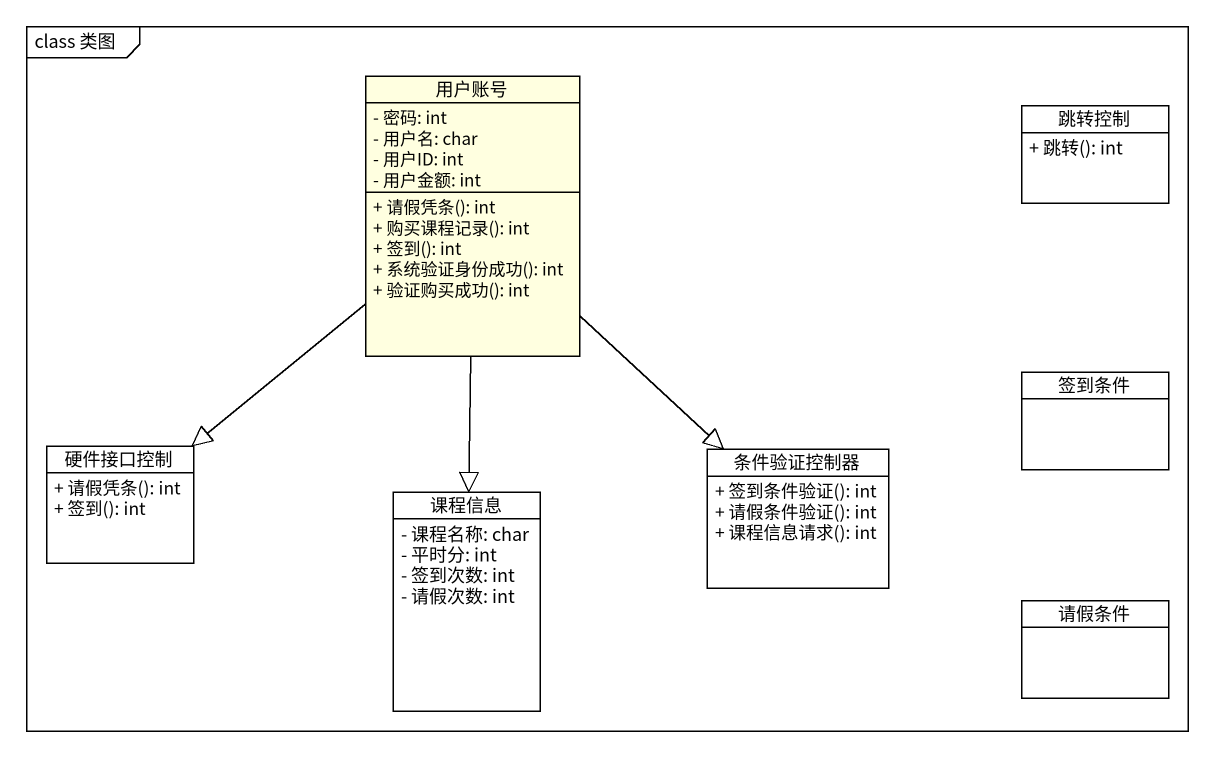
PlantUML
@startuml
mainframe class 类图
hide circle
hide empty members
skinparam classAttributeIconSize 0
class 用户账号 #FFFFE0 {
  - 密码: int
  - 用户名: char
  - 用户ID: int
  - 用户金额: int
  + 请假凭条(): int
  + 购买课程记录(): int
  + 签到(): int
  + 系统验证身份成功(): int
  + 验证购买成功(): int
}
class 跳转控制 {
  + 跳转(): int
}
class 签到条件
class 硬件接口控制 {
  + 请假凭条(): int
  + 签到(): int
}
class 课程信息 {
  - 课程名称: char
  - 平时分: int
  - 签到次数: int
  - 请假次数: int
}
class 条件验证控制器 {
  + 签到条件验证(): int
  + 请假条件验证(): int
  + 课程信息请求(): int
}
class 请假条件
用户账号 --|> 硬件接口控制
用户账号 --|> 课程信息
用户账号 --|> 条件验证控制器
@enduml
